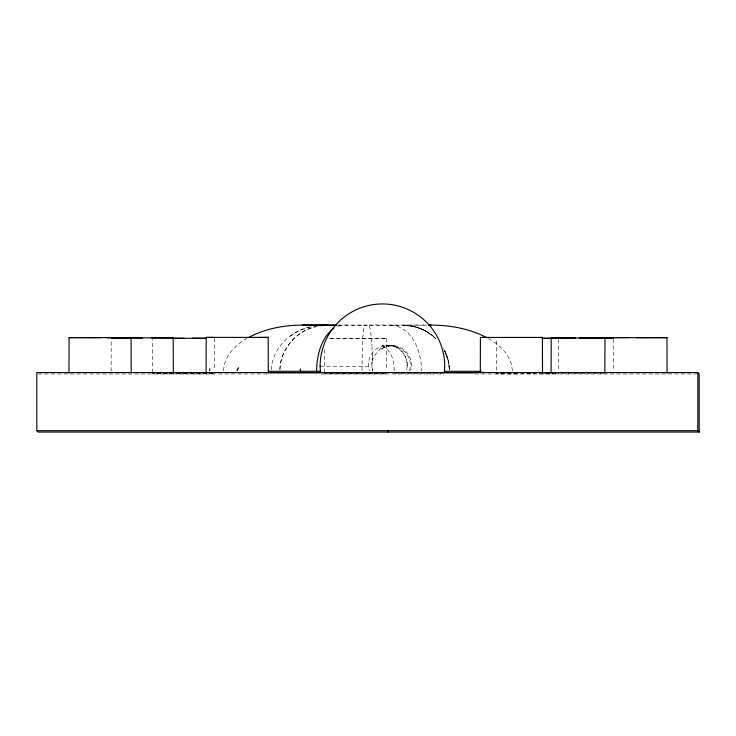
<?xml version="1.0" encoding="UTF-8"?>
<svg xmlns="http://www.w3.org/2000/svg" width="736" height="736" viewBox="0 0 736 736"><rect width="100%" height="100%" fill="white"/><g stroke="black" fill="none" stroke-linecap="round" stroke-linejoin="round"><path stroke-width="0.55" stroke-dasharray="3.68 2.76" d="M361.974 370.686L362.59 339.232L364.053 325.266L404.23 325.275L414.156 326.582M111.108 371.146L111.21 339.084M152.324 372.609L152.435 339.406M324.374 372.646L324.456 348.597M496.432 370.355L496.542 338.293M223.578 370.843C223.882 356.537 235.069 345.248 246.781 338.532M395.517 346.058L389.657 345.322C401.166 346.168 409.759 358.561 406.557 369.638M279.864 369.61C280.416 349.296 296.148 331.053 315.818 326.582M271.326 369.794C272.136 348.1 290.812 330.556 311.411 326.572M394.082 370.815C394.744 361.689 391.442 351.201 383.438 346.104C381.763 344.954 380.126 346.684 380.328 348.404C378.93 351.9 374.035 354.163 373.06 358.496M280.002 369.352C280.462 348.818 296.829 330.363 316.839 326.499M236.964 369.95L237.029 369.49M372.333 356.252L371.818 365.111L372.618 370.76M409.547 370.686C412.28 362.471 408.222 352.94 400.761 348.726C398.406 347.318 395.766 346.389 393.052 345.975C392.003 345.828 390.071 345.727 391.984 345.736A19.458 19.449 -83.2 0 1 410.67 370.558M237.351 370.677L238.538 367.761A6.808 5.649 -26.6 0 0 237.13 370.732A4.6 2.944 -88.2 0 1 237.093 369.96M290.186 336.03L298.052 331.237L306.553 327.842L314.143 326.131M337.778 326.232L343.344 325.082L369.003 325.027L370.576 330.317L371.809 343.556M329.47 338.339L386.593 338.302L328.192 338.266M384.698 346.858L382.113 345.754L391.938 345.727L386.29 346.564L380.282 349.6A19.486 19.486 0 0 1 391.938 345.727L386.648 345.258A19.9 19.568 44.1 0 0 368.46 364.706M391.184 345.754L391.92 345.736M426.724 325.11L403.199 325.174L410.78 325.892L420.845 328.753M387.642 345.23L387.706 345.23A19.32 18.961 46.3 0 1 407.155 364.688M603.851 373.52L559.857 373.52M542.202 373.851L558.652 373.787L527.105 373.722M337.346 325.073L343.896 325.073M338.854 325.238L364.136 325.229M186.171 373.695L152.315 373.759L174.404 373.824M189.98 373.824L214.544 373.759L177.523 373.824M531.079 373.86L496.423 373.796L518.503 373.851M38.171 373.971L268.088 373.962M320.979 373.962L443.983 373.962M475.024 373.962L696.9 373.962M368.846 324.999L426.705 325.1M394.882 373.52L443.146 373.566M320.096 366.16L368.488 366.418A19.578 19.228 39.9 0 0 369.398 370.824M390.687 325.073C412.436 326.526 421.581 352.02 421.489 370.815M389.114 345.396L393.374 345.8L391.589 345.616M414.543 326.591L416.558 327.235M415.122 326.83L403.199 325.174C411.488 325.358 419.75 327.502 426.889 331.761M415.5 326.839L417.514 327.529M416.926 327.262L418.471 327.851M417.873 327.566L419.897 328.376M419.308 328.072L426.448 331.504M420.274 328.44L421.792 329.148M421.222 328.836L422.262 329.36M422.17 329.24L423.2 329.792M422.639 329.461L424.608 330.492M423.568 329.903L425.068 330.74M424.948 330.602L425.537 330.988M425.399 330.85L430.827 334.365M488.419 338.551C500.305 345.193 511.952 356.38 512.302 370.87M427.331 332.028L428.214 332.571M427.22 331.899L432.97 336.048L432.4 335.542M425.859 331.099L431.259 334.687M428.554 332.736L436.052 338.845M431.149 334.567L432.115 335.358M431.572 334.889L432.547 335.699M433.219 336.223L435.951 338.744L432.814 335.883M443.348 348.395L443.606 348.855M444.268 349.904L448.169 359.794L449.687 369.812M444.342 350.207L445.243 352.056M444.535 350.695L447.175 356.555M449.484 369.619L448.114 360.152L445.455 352.526L447.985 359.674L449.567 367.926M446.982 356.362L444.434 350.318L448.288 360.272M449.411 369.426L448.923 364.026L449.356 369.362M368.488 366.418L368.405 364.706M371.855 344.393L371.928 345.699M371.974 346.601L372.333 355.985M613.198 339.13L613.3 371.183M558.532 339.452L558.633 370.355M386.474 338.302L386.584 370.355M214.424 338.275L214.535 370.318M407.183 364.688L407.109 366.399A19.909 19.522 47.7 0 1 406.217 370.815M236.937 369.398A2.944 1.72 -83.5 0 1 238.528 367.853M372.37 360.226A20.829 8.013 83.5 0 1 373.014 358.386M372.582 370.466A17.701 14.49 -71.2 0 1 372.444 360.346M324.484 373.787L386.593 373.787L324.484 373.787"/><path stroke-width="1.1" d="M68.982 373.106L69.101 337.612L131.201 337.622L119.508 337.668M206.089 372.894L206.2 337.401L268.309 337.41L258.851 337.456M480.295 372.922L480.415 337.428L542.515 337.428L540.086 337.456M551.089 372.333L551.2 337.98L575.644 337.916M604.854 373.134L604.974 337.64L629.409 337.576M388.093 432.05L388.102 430.21M444.369 372.582L444.71 366.16A62.266 62.266 0 0 0 382.398 303.95A62.266 62.266 0 0 0 320.132 366.16M332.175 329.526C320.04 340.124 316.554 357.337 316.609 372.784M332.451 329.305L333.003 328.882M333.279 328.679L333.84 328.293M248.722 337.438C265.116 328.652 283.921 325.146 302.395 325.091L336.113 325.073M320.28 325.698L327.492 325.165L316.811 325.671M69.101 337.612L100.519 337.686M106.646 337.686L173.319 337.944L151.239 337.888M206.2 337.401L214.857 337.456M480.415 337.428L482.761 337.456M551.2 337.98L613.309 337.98L579.462 338.054M604.974 337.64L667.074 337.64L636.392 337.714M118.468 337.907L111.099 337.953L142.637 338.017M320.031 371.266L268.364 371.294M320.031 372.729L268.364 372.766M428.968 325.11C448.675 324.907 468.814 328.293 486.422 337.456M205.086 338.312L172.187 338.21M542.202 338.358L551.273 338.348M323.684 325.257L336.324 325.248M183.862 338.33L172.38 338.33M697.829 372.582L36.8 372.582L36.8 430.689L38.171 432.078L699.2 432.069L699.2 373.962L697.829 372.582L697.829 430.689L699.2 432.069M36.8 430.689L697.829 430.689M428.674 325.1L431.204 325.1M542.478 338.247L551.844 338.256M192.464 338.201L205.776 338.22M444.48 371.303L481.261 371.321M444.48 372.766L474.37 372.784M302.395 325.091L327.492 325.165M320.427 372.582L320.096 366.16M209.659 370.594L209.65 368.8M666.963 337.649L667.074 373.134M542.404 337.438L542.515 372.922M268.189 337.41L268.309 372.894M173.208 337.953L173.319 372.296M131.091 337.622L131.201 373.106M300.343 370.723L300.343 368.856"/></g></svg>
